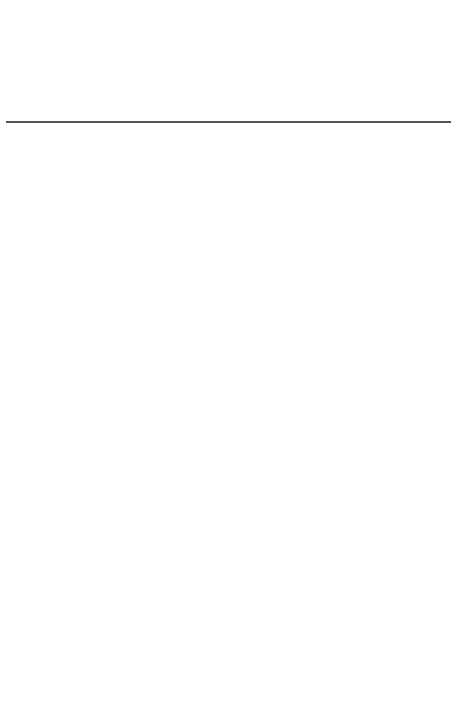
# Model space of a CAD drawing. Header units: millimetres. Extents: x -4225 to 3386, y -4404 to 4471.
# Drawn here: x -364 to 712, y 1013 to 2742 of the extents above; entities that cross this region are included whole.
import ezdxf

# ---------------------------------------------------------------- set-up
doc = ezdxf.new("R2010")
doc.units = ezdxf.units.MM
doc.layers.add('DIKOM_РАЗМЕР_ЗОНА', color=7, linetype='Continuous')
doc.layers.add('DIKOM_РАЗМЕР_ОБЪЕКТА', color=7, linetype='Continuous')
doc.styles.add('style1', font='arial.ttf', dxfattribs={"width": 0.8})
doc.dimstyles.new('1-50', dxfattribs={"dimtxt": 300, "dimasz": 200, "dimexe": 100, "dimexo": 0, "dimgap": 100, "dimtad": 1, "dimtxsty": 'style1', "dimcen": 200, "dimclrd": 7, "dimclre": 7, "dimclrt": 7, "dimadec": 1, "dimazin": 2, "dimtfac": 1, "dimtmove": 0, "dimatfit": 2, "dimfxl": 0, "dimlwd": 25, "dimlwe": 18, "dimarcsym": 0})

# ---------------------------------------------------------------- blocks, each defined once
blk = doc.blocks.new('*D2')
at = {"layer": 'Defpoints', "color": 0, "transparency": 16777216}
for p in [(-3774.9, 4471), (1696.9, 4471), (-963.8, -3629)]:
    blk.add_point(p, dxfattribs=at)
at = {"layer": 'DIKOM_РАЗМЕР_ЗОНА', "color": 7, "lineweight": 18, "transparency": 16777216}
for p, q in [((1696.9, 4471), (-3874.9, 4471)), ((-963.8, -3629), (-3874.9, -3629))]:
    blk.add_line(p, q, dxfattribs=at)
at = {"layer": 'DIKOM_РАЗМЕР_ЗОНА', "color": 7, "lineweight": 25, "transparency": 16777216}
blk.add_line((-3774.9, -3429), (-3774.9, 4271), dxfattribs=at)
at = {"layer": 'DIKOM_РАЗМЕР_ЗОНА', "color": 7, "transparency": 16777216}
for points in [[(-3808.2, 4271), (-3741.5, 4271), (-3774.9, 4471)], [(-3808.2, -3429), (-3741.5, -3429), (-3774.9, -3629)]]:
    blk.add_solid(points, dxfattribs=at)
at = {"layer": 'DIKOM_РАЗМЕР_ЗОНА', "color": 7, "transparency": 16777216, "insert": (-4028, 317.4), "char_height": 300, "attachment_point": 5, "rotation": 90, "style": 'style1'}
blk.add_mtext('8100', dxfattribs=at)
blk = doc.blocks.new('*D0')
at = {"layer": 'Defpoints', "color": 0, "transparency": 16777216}
for p in [(1412.8, 2471), (-2600.7, -1629), (-568.6, -1629)]:
    blk.add_point(p, dxfattribs=at)
at = {"layer": 'DIKOM_РАЗМЕР_ОБЪЕКТА', "color": 7, "lineweight": 18, "transparency": 16777216}
for p, q in [((1412.8, 2471), (-2700.7, 2471)), ((-568.6, -1629), (-2700.7, -1629))]:
    blk.add_line(p, q, dxfattribs=at)
at = {"layer": 'DIKOM_РАЗМЕР_ОБЪЕКТА', "color": 7, "lineweight": 25, "transparency": 16777216}
blk.add_line((-2600.7, 2271), (-2600.7, -1429), dxfattribs=at)
at = {"layer": 'DIKOM_РАЗМЕР_ОБЪЕКТА', "color": 7, "transparency": 16777216}
for points in [[(-2634, 2271), (-2567.4, 2271), (-2600.7, 2471)], [(-2634, -1429), (-2567.4, -1429), (-2600.7, -1629)]]:
    blk.add_solid(points, dxfattribs=at)
at = {"layer": 'DIKOM_РАЗМЕР_ОБЪЕКТА', "color": 7, "transparency": 16777216, "insert": (-2853.9, 421), "char_height": 300, "attachment_point": 5, "rotation": 90, "style": 'style1'}
blk.add_mtext('4100', dxfattribs=at)

msp = doc.modelspace()

# ---------------------------------------------------------------- dimensions: what is measured, and where the dimension line sits
at = {"layer": 'DIKOM_РАЗМЕР_ЗОНА'}
dim = msp.add_linear_dim(base=(-3774.863, 4471.001), p1=(-963.825, -3628.999), p2=(1696.897, 4471.001), angle=90, dimstyle='1-50', dxfattribs=at)
dim.commit()
dim.dimension.update_dxf_attribs({"geometry": '*D2', "text_midpoint": (-3774.863, 317.418), "dimtype": 160})
at = {"layer": 'DIKOM_РАЗМЕР_ОБЪЕКТА'}
dim = msp.add_linear_dim(base=(-2600.696, -1628.999), p1=(1412.84, 2471.001), p2=(-568.596, -1628.999), angle=90, dimstyle='1-50', dxfattribs=at)
dim.commit()
dim.dimension.update_dxf_attribs({"geometry": '*D0', "text_midpoint": (-2600.696, 421.001), "dimtype": 160})

doc.saveas('drawing.dxf')
